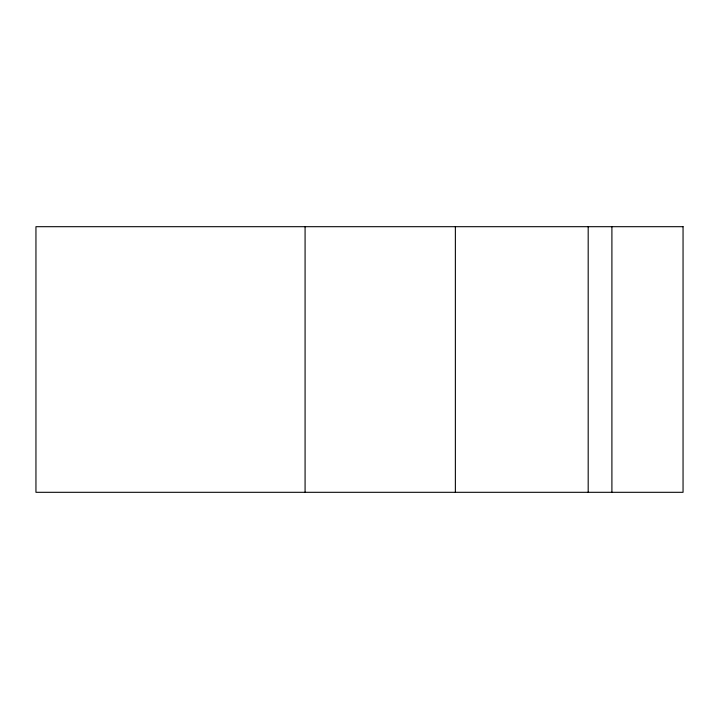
<?xml version="1.0" encoding="UTF-8"?>
<svg xmlns="http://www.w3.org/2000/svg" width="719" height="719" viewBox="0 0 719 719"><rect width="100%" height="100%" fill="white"/><g stroke="black" fill="none" stroke-linecap="round" stroke-linejoin="round"><path stroke-width="1.08" d="M611.905 226.692L611.905 492.308M588.187 226.692L588.187 492.308M455.37 226.692L455.37 492.308M305.081 226.692L305.081 492.308M683.05 226.692L35.95 226.692L35.95 492.308L683.05 492.308L683.05 226.692"/></g></svg>
